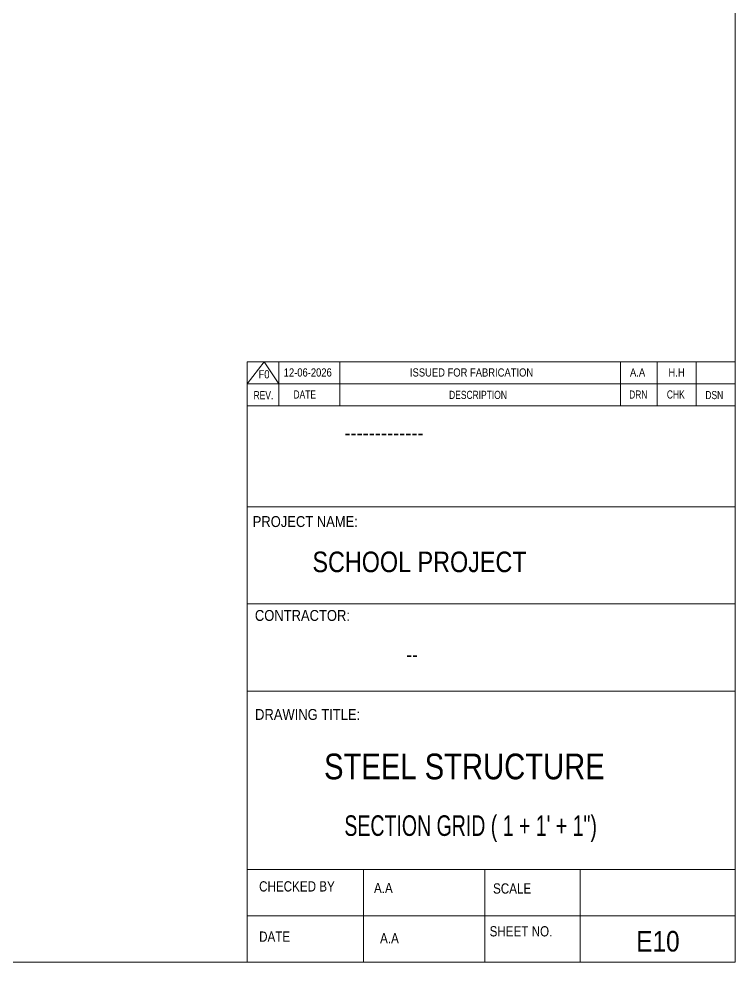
# Model space of a CAD drawing. Header units: millimetres. Extents: x -49 to 773, y -79 to 495.
# Drawn here: x 592 to 773.3, y -78.8 to 159.7 of the extents above; entities that cross this region are included whole.
import ezdxf

# ---------------------------------------------------------------- set-up
doc = ezdxf.new("R2010")
doc.units = ezdxf.units.MM
doc.linetypes.add('XKITLINE00', pattern=[0])
doc.layers.add('DrawingSheet', color=5, linetype='Continuous', lineweight=0)
doc.layers.add('OtherObjectType', color=7, linetype='Continuous', lineweight=0)
doc.styles.add('@ARIAL_UNICODE_MS_BOLD', font='ARIAL.TTF')
doc.styles.add('ARIAL', font='ARIAL.TTF')
doc.styles.add('ARIAL_NARROW', font='ARIALN.TTF')
doc.styles.add('COMIC_SANS_MS_BOLD', font='COMICBD.TTF')
doc.styles.add('SWIS721_EX_BT', font='ARIAL.TTF')
doc.styles.add('SWISSE', font='ARIAL.TTF')

# ---------------------------------------------------------------- blocks, each defined once
blk = doc.blocks.new('*A395')
at = {"layer": 'DrawingSheet', "color": 5, "linetype": 'XKITLINE00', "lineweight": 0}
for p, q in [((773.26, -78.77), (773.26, 495.23)), ((-46.74, -78.77), (773.26, -78.77))]:
    blk.add_line(p, q, dxfattribs=at)
blk = doc.blocks.new('*A396')
at = {"layer": 'OtherObjectType', "color": 7, "linetype": 'XKITLINE00', "lineweight": 0}
for p, q in [((649.76, 73), (773.26, 73)), ((649.76, 67.44), (654.09, 73)), ((649.76, 67.44), (649.76, 73)), ((654.09, 73), (657.79, 67.44)), ((657.79, 67.44), (657.79, 73)), ((673.23, 67.44), (673.23, 73)), ((744.24, 67.44), (744.24, 73)), ((753.5, 67.44), (753.5, 73)), ((763.38, 67.44), (763.38, 73)), ((773.26, 67.44), (773.26, 73)), ((649.76, 67.44), (773.26, 67.44)), ((649.76, 61.88), (649.76, 67.44)), ((653.47, 67.44), (773.26, 67.44)), ((657.79, 61.88), (657.79, 67.44)), ((673.23, 61.88), (673.23, 67.44)), ((744.24, 61.88), (744.24, 67.44)), ((753.5, 61.88), (753.5, 67.44)), ((763.38, 61.88), (763.38, 67.44)), ((773.26, 61.88), (773.26, 67.44))]:
    blk.add_line(p, q, dxfattribs=at)
at = {"layer": 'OtherObjectType', "color": 7, "style": 'ARIAL_NARROW'}
for s, height, width, p in [('F0', 2.058, 1.008832, (652.66, 68.82)), ('12-06-2026', 2.058, 1.008832, (659.03, 69.29)), ('ISSUED FOR FABRICATION', 2.0583, 1.008832, (690.97, 69.29)), ('A.A', 2.058, 1.008832, (746.66, 69.29)), ('H.H', 2.058, 1.008832, (756.39, 69.29)), ('REV.', 2.058, 0.907949, (651.4, 63.54)), ('DATE', 2.058, 0.907949, (661.5, 63.73)), ('DESCRIPTION', 2.0583, 0.907949, (700.88, 63.62)), ('DRN', 2.058, 0.907949, (746.44, 63.7)), ('CHK', 2.058, 0.907949, (755.98, 63.73)), ('DSN', 2.058, 0.907949, (765.73, 63.58))]:
    blk.add_text(s, height=height, dxfattribs=dict(at, width=width)).set_placement(p)
blk = doc.blocks.new('*A397')
at = {"layer": 'OtherObjectType', "color": 2, "linetype": 'XKITLINE00', "lineweight": 0}
for p, q in [((649.76, -78.77), (649.77, 61.88)), ((649.76, 61.88), (773.26, 61.88)), ((773.25, 61.87), (773.26, -78.77)), ((773.26, 36.38), (649.76, 36.38)), ((649.76, 11.86), (773.26, 11.86)), ((773.26, -10.28), (649.76, -10.28)), ((773.26, -55.37), (649.76, -55.37)), ((679.21, -55.37), (679.21, -78.77)), ((709.88, -78.77), (709.88, -55.37)), ((734.01, -78.77), (734.01, -55.37)), ((773.26, -67.07), (649.76, -67.07)), ((773.26, -78.77), (649.76, -78.77))]:
    blk.add_line(p, q, dxfattribs=at)
at = {"layer": 'OtherObjectType', "color": 4, "style": '@ARIAL_UNICODE_MS_BOLD', "width": 0.85}
blk.add_text('-------------', height=3.9, dxfattribs=at).set_placement((674.38, 53.14))
at = {"layer": 'OtherObjectType', "color": 3}
for s, height, style, width, p in [('PROJECT NAME:', 2.7618, 'SWIS721_EX_BT', 0.85, (651.19, 31.24)), ('CONTRACTOR:', 2.7618, 'SWISSE', 0.85, (651.74, 7.5)), ('DRAWING TITLE:', 2.7618, 'SWIS721_EX_BT', 0.85, (651.79, -17.53)), ('SECTION GRID ( 1 + 1\' + 1") ', 5.2, 'ARIAL', 0.68, (674.38, -46.85)), ('E10', 5.2, 'ARIAL', 0.85, (748.23, -76.09))]:
    blk.add_text(s, height=height, dxfattribs=dict(at, style=style, width=width)).set_placement(p)
at = {"layer": 'OtherObjectType', "color": 7, "width": 0.85}
for s, height, p in [('SCHOOL PROJECT', 5.2, (666.3, 19.83)), ('STEEL STRUCTURE', 6.5, (669.24, -32.55)), ('CHECKED BY', 2.592, (652.8, -60.91)), ('A.A', 2.592, (681.87, -61.32)), ('SCALE', 2.592, (712, -61.44)), ('DATE', 2.592, (652.81, -73.61)), ('A.A', 2.592, (683.41, -74.01)), ('SHEET NO.', 2.592, (711.13, -72.27))]:
    blk.add_text(s, height=height, dxfattribs=at).set_placement(p)
at = {"layer": 'OtherObjectType', "color": 1, "style": 'COMIC_SANS_MS_BOLD', "width": 0.85}
blk.add_text('--', height=3.9, dxfattribs=at).set_placement((690.03, -2.91))

msp = doc.modelspace()

# ---------------------------------------------------------------- block references
at = {"lineweight": 0}
for name in ['*A395', '*A396', '*A397']:
    msp.add_blockref(name, (0, 0), dxfattribs=at)

doc.saveas('drawing.dxf')
